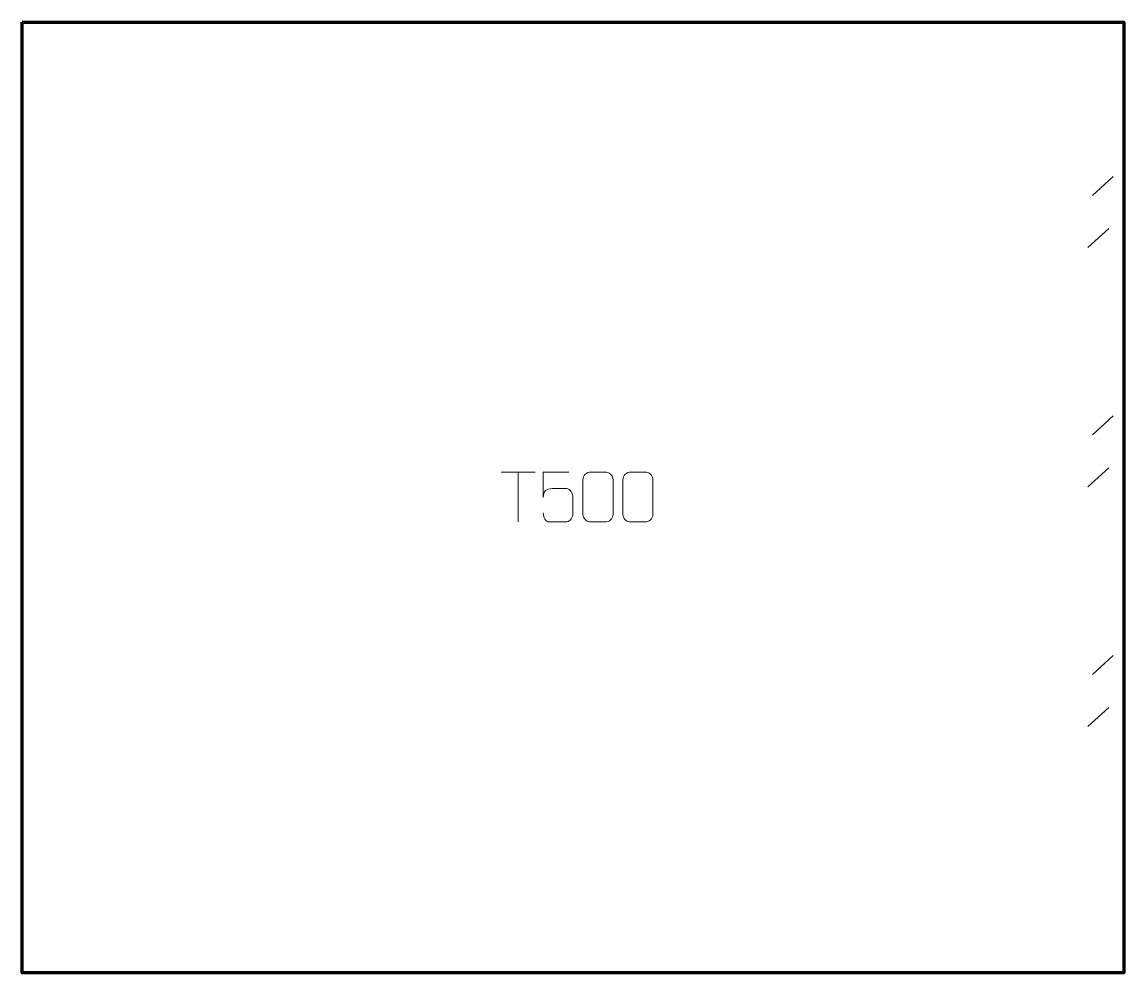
# Model space of a CAD drawing. Header units: millimetres. Extents: x 1361 to 1913, y 415 to 891.
import ezdxf

# ---------------------------------------------------------------- set-up
doc = ezdxf.new("R2010")
doc.units = ezdxf.units.MM
doc.header["$MEASUREMENT"] = 0
doc.layers.add('layer 1', color=7, linetype='Continuous')

msp = doc.modelspace()

# ---------------------------------------------------------------- linework, layer by layer
at = {"layer": 'layer 1', "color": 242, "lineweight": 158}
msp.add_open_spline([(1361.0514, 890.8702), (1361.0514, 890.8702), (1361.0853, 414.98), (1361.0853, 414.98), (1361.0853, 414.98), (1361.0853, 414.98), (1912.5895, 414.98), (1912.5895, 414.98), (1912.5895, 414.98), (1912.6498, 573.6065), (1912.5897, 732.2436), (1912.5895, 890.8702), (1912.5895, 890.8702), (1912.5895, 890.8702), (1361.0514, 890.8702), (1361.0514, 890.8702)], degree=3, knots=[0, 0, 0, 0, 0.2, 0.2, 0.2, 0.2, 0.4, 0.4, 0.4, 0.4, 0.6, 0.6, 0.6, 0.6, 1, 1, 1, 1], dxfattribs=at)
at = {"layer": 'layer 1', "color": 142, "lineweight": 9}
for points in [[(1896.8526, 804.1258), (1896.8526, 804.1258), (1907.306, 813.6062), (1907.306, 813.6062)], [(1896.8526, 804.1258), (1896.8526, 804.1258), (1907.306, 813.6062), (1907.306, 813.6062)], [(1894.6415, 778.0957), (1894.6415, 778.0957), (1905.0948, 787.5761), (1905.0948, 787.5761)], [(1894.6415, 778.0957), (1894.6415, 778.0957), (1905.0948, 787.5761), (1905.0948, 787.5761)], [(1896.8526, 684.2586), (1896.8526, 684.2586), (1907.306, 693.739), (1907.306, 693.739)], [(1896.8526, 684.2586), (1896.8526, 684.2586), (1907.306, 693.739), (1907.306, 693.739)], [(1894.6415, 658.2284), (1894.6415, 658.2284), (1905.0948, 667.7088), (1905.0948, 667.7088)], [(1894.6415, 658.2284), (1894.6415, 658.2284), (1905.0948, 667.7088), (1905.0948, 667.7088)], [(1600.9234, 665.6022), (1600.9234, 665.6022), (1617.8918, 665.6022), (1617.8918, 665.6022)], [(1609.4078, 640.6998), (1609.4078, 640.6998), (1609.4078, 665.6258), (1609.4078, 665.6258)], [(1896.8526, 564.3913), (1896.8526, 564.3913), (1907.306, 573.8717), (1907.306, 573.8717)], [(1896.8526, 564.3913), (1896.8526, 564.3913), (1907.306, 573.8717), (1907.306, 573.8717)], [(1894.6415, 538.3612), (1894.6415, 538.3612), (1905.0948, 547.8416), (1905.0948, 547.8416)], [(1894.6415, 538.3612), (1894.6415, 538.3612), (1905.0948, 547.8416), (1905.0948, 547.8416)]]:
    msp.add_open_spline(points, degree=3, dxfattribs=at)
for points, knots in [([(1634.7736, 665.6038), (1634.7736, 665.6038), (1621.9362, 665.6038), (1621.9362, 665.6038), (1621.9362, 665.6038), (1621.9364, 661.3778), (1621.9364, 657.1516), (1621.9362, 652.9251), (1621.9362, 652.9251), (1621.9359, 656.2315), (1623.565, 657.3022), (1626.374, 657.3626), (1626.374, 657.3626), (1628.8108, 657.3629), (1631.2476, 657.3629), (1633.6842, 657.3626), (1633.6842, 657.3626), (1635.3321, 657.3694), (1636.8054, 654.9915), (1636.8339, 652.9251), (1636.8339, 652.9251), (1636.8336, 650.3406), (1636.8336, 647.7559), (1636.8339, 645.1711), (1636.8339, 645.1711), (1636.88, 643.2139), (1635.3823, 640.7803), (1633.7581, 640.7219), (1633.7581, 640.7219), (1631.8038, 640.7221), (1626.9143, 640.7221), (1624.9594, 640.7219), (1624.9594, 640.7219), (1623.116, 640.713), (1622.0101, 642.6756), (1621.9893, 645.224)], [0, 0, 0, 0, 0.1, 0.1, 0.1, 0.1, 0.2, 0.2, 0.2, 0.2, 0.3, 0.3, 0.3, 0.3, 0.4, 0.4, 0.4, 0.4, 0.5, 0.5, 0.5, 0.5, 0.6, 0.6, 0.6, 0.6, 0.7, 0.7, 0.7, 0.7, 0.8, 0.8, 0.8, 0.8, 1, 1, 1, 1]), ([(1645.7866, 665.6482), (1648.1501, 665.6482), (1650.514, 665.6482), (1652.8779, 665.6482), (1652.8779, 665.6482), (1654.8562, 665.6838), (1656.88, 664.1912), (1656.9071, 661.7518), (1656.9071, 661.7518), (1656.9067, 656.0007), (1656.9067, 650.2493), (1656.9071, 644.4975), (1656.9071, 644.4975), (1656.765, 642.1724), (1655.0606, 640.6918), (1652.8779, 640.6809), (1652.8779, 640.6809), (1650.5081, 640.6813), (1648.1383, 640.6813), (1645.769, 640.6809), (1645.769, 640.6809), (1643.8126, 640.5755), (1641.8085, 642.4613), (1641.8198, 644.4801), (1641.8198, 644.4801), (1641.8202, 650.2543), (1641.8202, 656.0281), (1641.8198, 661.8016), (1641.8198, 661.8016), (1641.8241, 663.9412), (1643.5992, 665.6618), (1645.7866, 665.6482)], [0, 0, 0, 0, 0.11111111, 0.11111111, 0.11111111, 0.11111111, 0.22222222, 0.22222222, 0.22222222, 0.22222222, 0.33333333, 0.33333333, 0.33333333, 0.33333333, 0.44444444, 0.44444444, 0.44444444, 0.44444444, 0.55555556, 0.55555556, 0.55555556, 0.55555556, 0.66666667, 0.66666667, 0.66666667, 0.66666667, 0.77777778, 0.77777778, 0.77777778, 0.77777778, 1, 1, 1, 1]), ([(1665.7645, 665.6482), (1668.128, 665.6482), (1670.4919, 665.6482), (1672.8558, 665.6482), (1672.8558, 665.6482), (1674.8341, 665.6838), (1676.8579, 664.1912), (1676.8849, 661.7518), (1676.8849, 661.7518), (1676.8845, 656.0007), (1676.8845, 650.2493), (1676.8849, 644.4975), (1676.8849, 644.4975), (1676.7429, 642.1724), (1675.0384, 640.6918), (1672.8558, 640.6809), (1672.8558, 640.6809), (1670.486, 640.6813), (1668.1162, 640.6813), (1665.7468, 640.6809), (1665.7468, 640.6809), (1663.7905, 640.5755), (1661.7863, 642.4613), (1661.7977, 644.4801), (1661.7977, 644.4801), (1661.7981, 650.2543), (1661.7981, 656.0281), (1661.7977, 661.8016), (1661.7977, 661.8016), (1661.802, 663.9412), (1663.5771, 665.6618), (1665.7645, 665.6482)], [0, 0, 0, 0, 0.11111111, 0.11111111, 0.11111111, 0.11111111, 0.22222222, 0.22222222, 0.22222222, 0.22222222, 0.33333333, 0.33333333, 0.33333333, 0.33333333, 0.44444444, 0.44444444, 0.44444444, 0.44444444, 0.55555556, 0.55555556, 0.55555556, 0.55555556, 0.66666667, 0.66666667, 0.66666667, 0.66666667, 0.77777778, 0.77777778, 0.77777778, 0.77777778, 1, 1, 1, 1])]:
    msp.add_open_spline(points, degree=3, knots=knots, dxfattribs=at)

doc.saveas('drawing.dxf')
